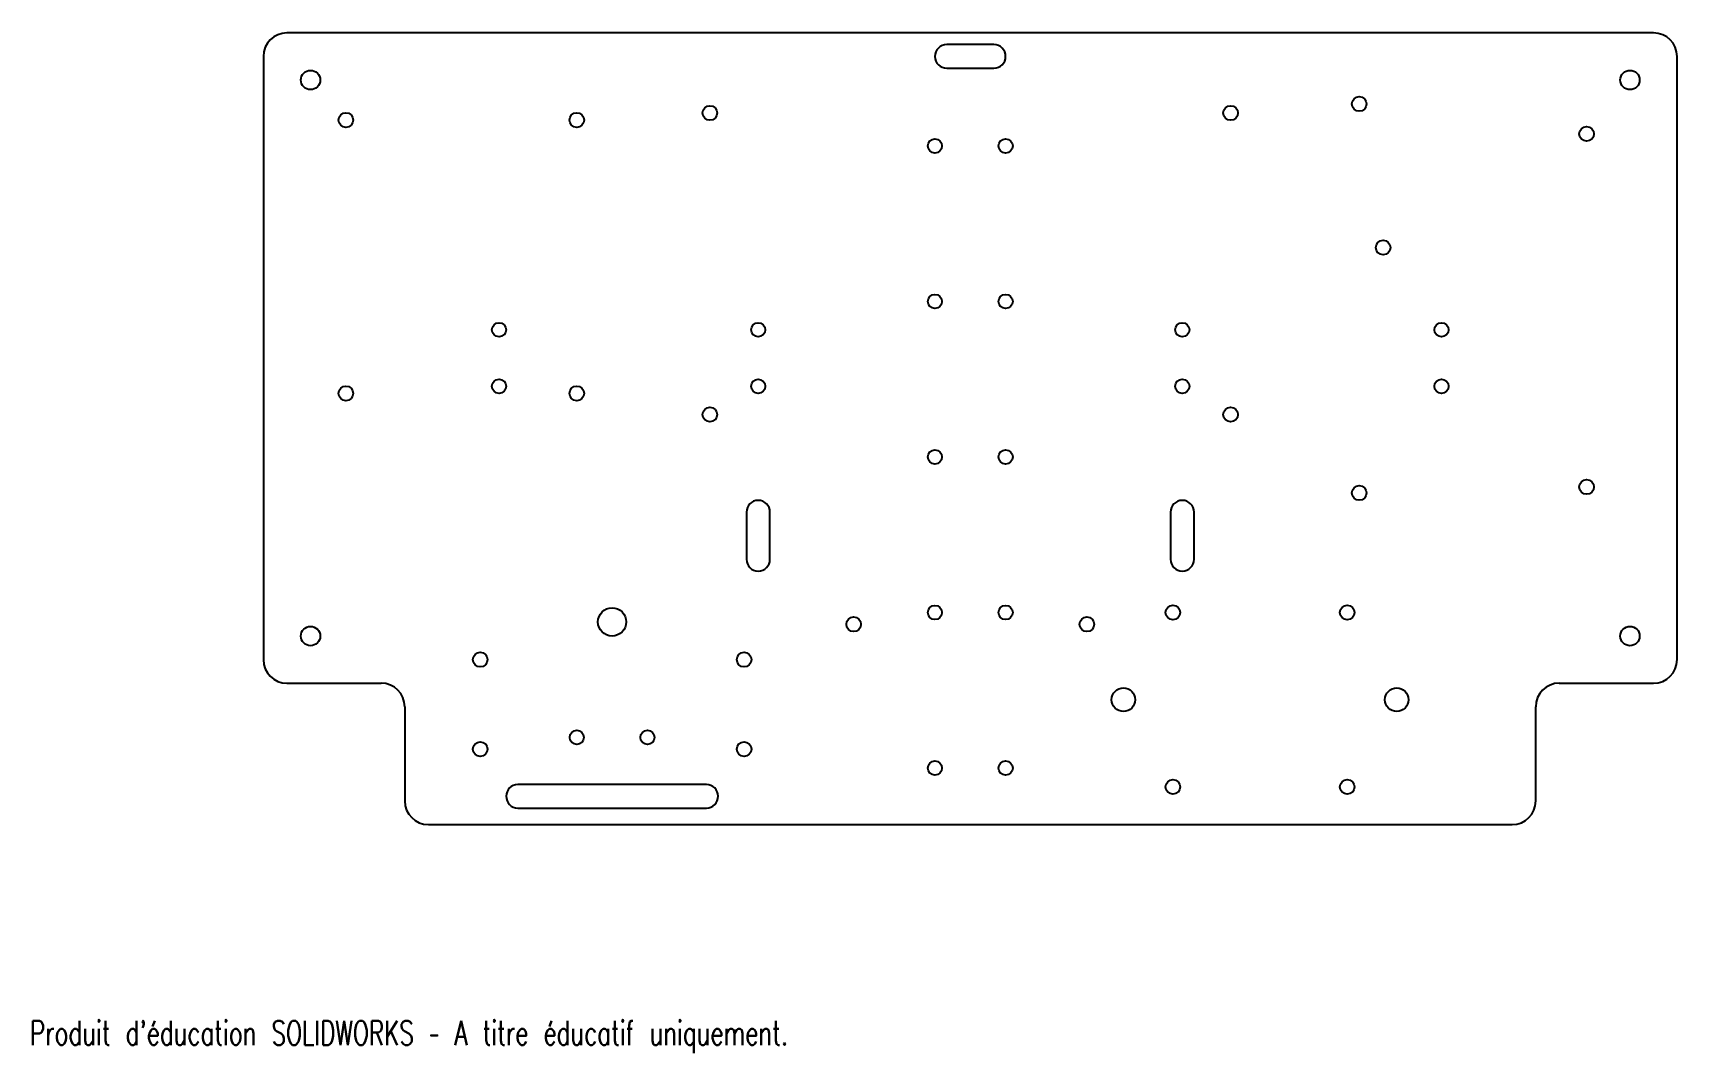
# Model space of a CAD drawing. Header units: millimetres. Extents: x 1 to 350, y 7 to 224.
import ezdxf

# ---------------------------------------------------------------- set-up
doc = ezdxf.new("R2010")
doc.units = ezdxf.units.MM
doc.layers.add('DÉCOUPE', color=7, linetype='Continuous')
doc.styles.add('SLDTEXTSTYLE0', font='TXT', dxfattribs={"width": 0.7, "bigfont": 'bigfont'})

msp = doc.modelspace()

# ---------------------------------------------------------------- linework, layer by layer
at = {"layer": 'DÉCOUPE', "linetype": 'Continuous', "lineweight": 25}
for p, q in [((344.54, 223.98), (54.54, 223.98)), ((204.54, 221.48), (194.54, 221.48)), ((49.54, 218.98), (49.54, 90.98)), ((194.54, 216.48), (204.54, 216.48)), ((349.54, 90.98), (349.54, 218.98)), ((152.04, 122.27), (152.04, 112.27)), ((157.04, 112.27), (157.04, 122.27)), ((242.04, 122.27), (242.04, 112.27)), ((247.04, 112.27), (247.04, 122.27)), ((54.54, 85.98), (74.54, 85.98)), ((324.54, 85.98), (344.54, 85.98)), ((79.54, 80.98), (79.54, 60.98)), ((319.54, 60.98), (319.54, 80.98)), ((143.54, 64.48), (103.54, 64.48)), ((103.54, 59.48), (143.54, 59.48)), ((84.54, 55.98), (314.54, 55.98))]:
    msp.add_line(p, q, dxfattribs=at)
for centre, radius in [((59.54, 213.98), 2.05), ((339.54, 213.98), 2.05), ((282.08, 208.9), 1.55), ((67.04, 205.48), 1.55), ((116.04, 205.48), 1.55), ((144.29, 206.98), 1.55), ((254.79, 206.98), 1.55), ((330.34, 202.55), 1.55), ((192.04, 199.98), 1.5), ((207.04, 199.98), 1.5), ((287.16, 178.42), 1.55), ((192.04, 166.98), 1.5), ((207.04, 166.98), 1.5), ((99.54, 160.98), 1.5), ((154.54, 160.98), 1.5), ((244.54, 160.98), 1.5), ((299.54, 160.98), 1.5), ((99.54, 148.98), 1.5), ((154.54, 148.98), 1.5), ((244.54, 148.98), 1.5), ((299.54, 148.98), 1.5), ((67.04, 147.48), 1.55), ((116.04, 147.48), 1.55), ((144.29, 142.98), 1.55), ((254.79, 142.98), 1.55), ((192.04, 133.98), 1.5), ((207.04, 133.98), 1.5), ((330.34, 127.62), 1.55), ((282.08, 126.35), 1.55), ((123.54, 98.98), 3), ((192.04, 100.98), 1.5), ((207.04, 100.98), 1.5), ((242.54, 100.98), 1.55), ((279.54, 100.98), 1.55), ((59.54, 95.98), 2.05), ((174.79, 98.48), 1.55), ((224.29, 98.48), 1.55), ((339.54, 95.98), 2.05), ((95.54, 90.98), 1.55), ((151.54, 90.98), 1.55), ((232.04, 82.48), 2.5), ((290.04, 82.48), 2.5), ((95.54, 71.98), 1.55), ((116.04, 74.48), 1.5), ((131.04, 74.48), 1.5), ((151.54, 71.98), 1.55), ((192.04, 67.98), 1.5), ((207.04, 67.98), 1.5), ((242.54, 63.98), 1.55), ((279.54, 63.98), 1.55)]:
    msp.add_circle(centre, radius, dxfattribs=at)
for centre, radius, start, end in [((54.54, 218.98), 5, 90, 180), ((344.54, 218.98), 5, 0, 90), ((194.54, 218.98), 2.5, 90, 270), ((204.54, 218.98), 2.5, 270, 90), ((154.54, 122.27), 2.5, 0, 180), ((244.54, 122.27), 2.5, 0, 180), ((154.54, 112.27), 2.5, 180, 0), ((244.54, 112.27), 2.5, 180, 0), ((54.54, 90.98), 5, 180, 270), ((344.54, 90.98), 5, 270, 0), ((74.54, 80.98), 5, 0, 90), ((324.54, 80.98), 5, 90, 180), ((103.54, 61.98), 2.5, 90, 270), ((143.54, 61.98), 2.5, 270, 90), ((84.54, 60.98), 5, 180, 270), ((314.54, 60.98), 5, 270, 0)]:
    msp.add_arc(centre, radius, start, end, dxfattribs=at)

# ---------------------------------------------------------------- texts
at = {"color": 7, "linetype": 'Continuous', "insert": (0, 14.33), "char_height": 5.1381, "attachment_point": 1, "style": 'SLDTEXTSTYLE0'}
msp.add_mtext("Produit d'éducation SOLIDWORKS – A titre éducatif uniquement.", dxfattribs=at)

doc.saveas('drawing.dxf')
